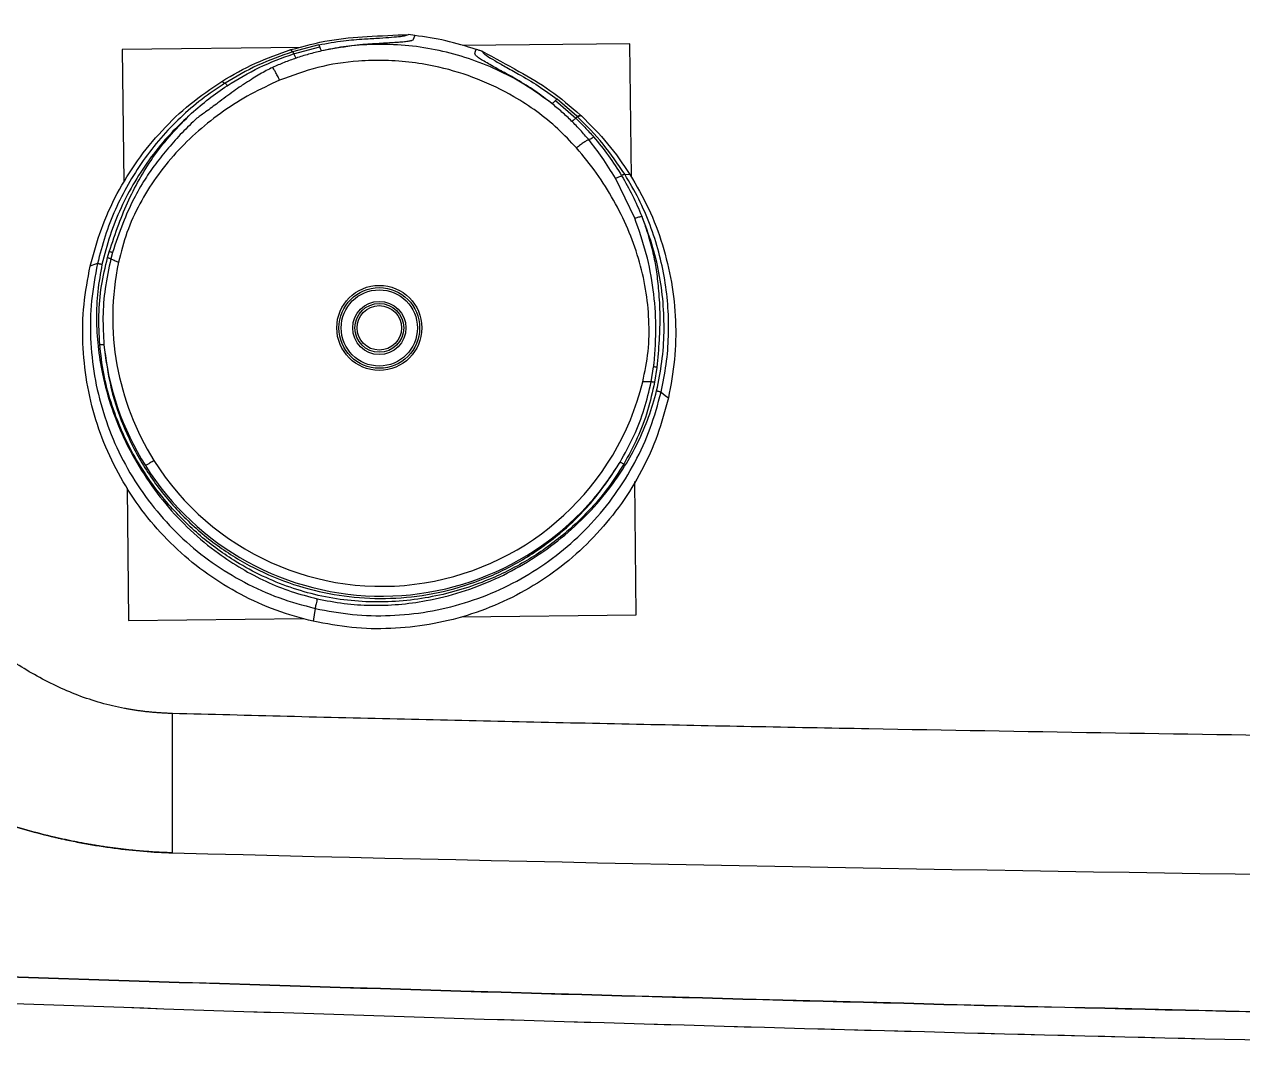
# Model space of a CAD drawing. Extents: x 398 to 508, y 623 to 782.
# Drawn here: x 423.28 to 432.88, y 644.74 to 652.91 of the extents above; entities that cross this region are included whole.
import ezdxf

# ---------------------------------------------------------------- set-up
doc = ezdxf.new("R2010")
doc.units = 0
doc.header["$MEASUREMENT"] = 0
doc.layers.add('GEOMETRY', color=2, linetype='Continuous', lineweight=25)

msp = doc.modelspace()

# ---------------------------------------------------------------- linework, layer by layer
at = {"layer": 'GEOMETRY'}
for p, q in [((426.2829, 652.8248), (426.306, 652.8341)), ((426.356, 652.8259), (426.306, 652.8341)), ((428.0521, 652.7609), (426.7321, 652.7464)), ((428.0637, 651.7096), (428.0521, 652.7609)), ((425.4562, 652.7323), (424.0523, 652.7169)), ((424.0523, 652.7169), (424.0639, 651.6723)), ((425.3942, 652.6974), (425.3811, 652.7144)), ((425.3811, 652.7144), (425.3811, 652.7144)), ((425.6005, 652.7517), (425.3942, 652.6974)), ((425.4022, 652.6819), (425.6074, 652.7374)), ((424.8358, 652.4644), (424.8358, 652.4643)), ((424.8358, 652.4643), (424.8613, 652.4511)), ((427.4645, 652.3137), (427.625, 652.1748)), ((427.6327, 652.1915), (427.4776, 652.3235)), ((427.6327, 652.1915), (427.6627, 652.1988)), ((427.6696, 652.1923), (427.6394, 652.1852)), ((427.6627, 652.1987), (427.6627, 652.1988)), ((427.6696, 652.1923), (427.6696, 652.1923)), ((428.0892, 651.388), (427.9373, 651.7013)), ((428.0114, 651.7328), (428.052, 651.731)), ((428.052, 651.731), (428.0521, 651.731)), ((423.9364, 651.0768), (423.95, 651.1231)), ((423.9753, 651.1158), (423.9619, 651.0682)), ((423.7997, 651.0098), (423.7996, 651.0098)), ((428.2186, 650.0977), (428.2382, 650.2166)), ((428.2626, 650.2125), (428.2452, 650.0944)), ((428.3544, 649.9713), (428.3545, 649.9712)), ((428.1017, 648.2639), (428.0901, 649.3137)), ((424.0904, 649.262), (424.1019, 648.2199)), ((425.5715, 648.3135), (425.557, 648.2125)), ((426.727, 648.2488), (428.1017, 648.2639)), ((424.1019, 648.2199), (425.481, 648.2351)), ((425.557, 648.2125), (425.557, 648.2124)), ((424.4471, 646.3893), (424.4471, 647.4864))]:
    msp.add_line(p, q, dxfattribs=at)
at = {"layer": 'GEOMETRY', "flags": 128}
for points in [[(426.356, 652.8259), (426.3497, 652.8082), (426.3448, 652.7943)], [(426.8309, 652.6835), (426.8356, 652.7015), (426.8393, 652.7157)], [(423.8568, 651.0302), (423.8248, 651.0188), (423.7997, 651.0098)], [(428.2972, 650.0177), (428.3292, 649.9917), (428.3544, 649.9713)]]:
    msp.add_lwpolyline(points, dxfattribs=at)
at = {"layer": 'GEOMETRY'}
for centre, radius in [((426.077, 650.5232), 0.3349), ((426.0769, 650.5231), 0.3176), ((426.0769, 650.5227), 0.3003), ((426.077, 650.5227), 0.2096), ((426.077, 650.523), 0.1923), ((426.0771, 650.5232), 0.175)]:
    msp.add_circle(centre, radius, dxfattribs=at)
for centre, radius, start, end in [((426.0934, 650.6054), 2.1164, 168.13843, 212.16591), ((426.0935, 650.6081), 2.1967, 185.6398, 212.16484), ((426.0957, 650.607), 2.1191, 212.16949, 346.11925), ((426.0957, 650.6099), 2.1996, 212.17456, 328.63368)]:
    msp.add_arc(centre, radius, start, end, dxfattribs=at)
for points, knots in [([(420.728, 651.5896), (420.7514, 651.6085), (420.7964, 651.6448), (420.8616, 651.6974), (420.9217, 651.7458), (420.9765, 651.79), (421.0261, 651.8299), (421.0705, 651.8656), (421.1094, 651.8969), (421.1695, 651.9456), (421.2512, 652.0127), (421.3542, 652.0996), (421.4534, 652.1853), (421.6606, 652.3688), (421.9423, 652.6343), (422.3023, 653.0041), (422.6225, 653.3605), (422.9309, 653.7301), (423.2166, 654.0949), (423.4384, 654.3938), (423.6198, 654.6451), (423.7606, 654.8432), (423.9028, 655.0454), (424.039, 655.2394), (424.1657, 655.4195), (424.3029, 655.6127), (424.4385, 655.8003), (424.6323, 656.062), (424.8831, 656.3857), (425.1341, 656.6841), (425.3098, 656.8802), (425.3868, 656.9639), (425.4492, 657.0303), (425.493, 657.0763), (425.5317, 657.1169), (425.564, 657.1508), (425.6113, 657.2009), (425.673, 657.2676), (425.7481, 657.3514), (425.8193, 657.433), (425.887, 657.5125), (425.9301, 657.5648), (425.9514, 657.5905)], [0, 0, 0, 0, 0.010634, 0.020461, 0.02948, 0.037691, 0.045095, 0.051691, 0.05748, 0.062462, 0.078576, 0.094368, 0.109838, 0.124985, 0.192979, 0.250054, 0.316531, 0.375155, 0.437196, 0.500246, 0.524914, 0.562771, 0.598995, 0.625268, 0.658794, 0.687726, 0.719945, 0.750117, 0.814322, 0.874667, 0.890481, 0.905722, 0.913477, 0.921229, 0.926982, 0.932214, 0.936926, 0.950185, 0.963122, 0.975736, 0.988028, 1, 1, 1, 1]), ([(425.3975, 657.3809), (425.3865, 657.3674), (425.3647, 657.3405), (425.3319, 657.3006), (425.2992, 657.2613), (425.2666, 657.2226), (425.2342, 657.1846), (425.202, 657.1472), (425.1699, 657.1104), (425.1379, 657.0743), (425.1061, 657.0388), (425.0752, 657.0048), (425.0451, 656.9721), (425.0158, 656.9404), (424.9874, 656.91), (424.9591, 656.8795), (424.9301, 656.8475), (424.8813, 656.7935), (424.8143, 656.7174), (424.7254, 656.6129), (424.6307, 656.4973), (424.5305, 656.37), (424.419, 656.2231), (424.2952, 656.0528), (424.1665, 655.8682), (424.0385, 655.6779), (423.9239, 655.5031), (423.8022, 655.3138), (423.6455, 655.0675), (423.481, 654.8078), (423.3237, 654.5636), (423.161, 654.3147), (422.9575, 654.0141), (422.6943, 653.6477), (422.4186, 653.2914), (422.1141, 652.9301), (421.7885, 652.5786), (421.5257, 652.3226), (421.352, 652.1645), (421.2629, 652.0851), (421.1579, 651.9943), (421.0572, 651.9103), (420.9658, 651.8357), (420.877, 651.7636), (420.7593, 651.6682), (420.6711, 651.5973), (420.6222, 651.5579)], [0, 0, 0, 0, 0.006668, 0.013229, 0.019684, 0.026032, 0.032274, 0.03841, 0.044439, 0.050363, 0.056181, 0.061894, 0.067087, 0.072282, 0.077478, 0.08204, 0.087277, 0.093187, 0.108653, 0.124717, 0.144738, 0.16572, 0.187664, 0.2176, 0.250462, 0.279902, 0.313148, 0.338622, 0.375733, 0.438239, 0.471078, 0.50069, 0.565795, 0.625506, 0.689568, 0.750294, 0.8141, 0.875094, 0.887629, 0.900055, 0.918422, 0.937502, 0.946562, 0.95999, 0.977797, 1, 1, 1, 1]), ([(425.3811, 652.7144), (425.482, 652.742), (425.6788, 652.7957), (425.9908, 652.82), (426.1979, 652.8292), (426.306, 652.8341)], [0, 0, 0, 0, 0.33474, 0.652662, 1, 1, 1, 1]), ([(425.6005, 652.7517), (425.6654, 652.7641), (425.784, 652.7868), (425.9047, 652.7952), (425.9594, 652.799)], [0, 0, 0, 0, 0.546797, 1, 1, 1, 1]), ([(427.4363, 652.29), (427.3721, 652.3374), (427.2431, 652.4325), (427.0313, 652.547), (426.8092, 652.639), (426.5777, 652.7055), (426.3402, 652.7462), (426.0996, 652.7599), (425.8585, 652.7487), (425.7007, 652.7189), (425.6214, 652.704)], [0, 0, 0, 0, 0.124395, 0.249739, 0.374558, 0.498931, 0.624604, 0.749705, 0.87435, 1, 1, 1, 1]), ([(425.9686, 652.7559), (425.9101, 652.7508), (425.7932, 652.7407), (425.6787, 652.7162), (425.6214, 652.704)], [0, 0, 0, 0, 0.49999, 1, 1, 1, 1]), ([(425.9594, 652.799), (426.0001, 652.8013), (426.0813, 652.8058), (426.1811, 652.813), (426.2532, 652.8196), (426.2726, 652.823), (426.2829, 652.8248)], [0, 0, 0, 0, 0.23343, 0.465597, 0.716549, 1, 1, 1, 1]), ([(426.3448, 652.7943), (426.3423, 652.7915), (426.3373, 652.786), (426.3122, 652.78), (426.2762, 652.7751), (426.2295, 652.7713), (426.1739, 652.7679), (426.1108, 652.7644), (426.042, 652.7606), (425.9927, 652.7574), (425.9686, 652.7559)], [0, 0, 0, 0, 0.1315282, 0.2666825, 0.3955883, 0.5256142, 0.6499855, 0.7700668, 0.8878742, 1, 1, 1, 1]), ([(426.8393, 652.7157), (426.7602, 652.7407), (426.6021, 652.7906), (426.438, 652.8142), (426.356, 652.8259)], [0, 0, 0, 0, 0.499914, 1, 1, 1, 1]), ([(424.8358, 652.4644), (424.9227, 652.5148), (425.0964, 652.6158), (425.2862, 652.6815), (425.3811, 652.7144)], [0, 0, 0, 0, 0.5002218, 1, 1, 1, 1]), ([(425.3943, 652.6971), (425.3015, 652.6647), (425.1158, 652.5999), (424.9462, 652.5005), (424.8614, 652.4508)], [0, 0, 0, 0, 0.500001, 1, 1, 1, 1]), ([(424.8785, 652.4307), (424.9616, 652.4811), (425.1279, 652.5819), (425.3107, 652.6485), (425.4022, 652.6818)], [0, 0, 0, 0, 0.499551, 1, 1, 1, 1]), ([(425.3943, 652.6971), (425.3946, 652.6972), (425.3952, 652.6972), (425.397, 652.6942), (425.3994, 652.6892), (425.4012, 652.6843), (425.4022, 652.6818)], [0, 0, 0, 0, 0.250001, 0.500001, 0.750001, 1, 1, 1, 1]), ([(425.4022, 652.6819), (425.4041, 652.6775), (425.4081, 652.6685), (425.4152, 652.6544), (425.4186, 652.6502), (425.421, 652.6474)], [0, 0, 0, 0, 0.234141, 0.48345, 1, 1, 1, 1]), ([(425.6214, 652.704), (425.5876, 652.6958), (425.52, 652.6795), (425.454, 652.658), (425.421, 652.6473)], [0, 0, 0, 0, 0.501203, 1, 1, 1, 1]), ([(425.6074, 652.7374), (425.6067, 652.7396), (425.6052, 652.744), (425.6033, 652.7484), (425.6016, 652.7512), (425.6009, 652.7515), (425.6005, 652.7517)], [0, 0, 0, 0, 0.241001, 0.4947, 0.751374, 1, 1, 1, 1]), ([(425.6074, 652.7375), (425.609, 652.7327), (425.612, 652.7231), (425.6172, 652.7098), (425.6197, 652.7063), (425.6214, 652.704)], [0, 0, 0, 0, 0.248892, 0.498806, 1, 1, 1, 1]), ([(427.1616, 652.4786), (427.134, 652.4941), (427.0949, 652.5162), (427.047, 652.542), (427.0099, 652.562), (426.9688, 652.5852), (426.9235, 652.6111), (426.8807, 652.636), (426.8503, 652.6564), (426.8322, 652.6727), (426.8314, 652.6798), (426.8309, 652.6835)], [0, 0, 0, 0, 0.141489, 0.201114, 0.254448, 0.347989, 0.471144, 0.601268, 0.730197, 0.86188, 1, 1, 1, 1]), ([(426.8878, 652.7014), (426.8797, 652.7038), (426.8644, 652.7085), (426.8482, 652.7129), (426.8401, 652.7155), (426.8393, 652.7157)], [0, 0, 0, 0, 0.49998, 0.947363, 1, 1, 1, 1]), ([(426.8878, 652.7014), (426.8878, 652.7013), (426.888, 652.701), (426.8893, 652.6985), (426.8913, 652.6939), (426.8969, 652.6876), (426.8999, 652.6842)], [0, 0, 0, 0, 0.008102, 0.071791, 0.491752, 1, 1, 1, 1]), ([(426.8878, 652.7014), (426.9846, 652.6493), (427.1653, 652.552), (427.4334, 652.3967), (427.5842, 652.2665), (427.6627, 652.1988)], [0, 0, 0, 0, 0.3561385, 0.6649716, 1, 1, 1, 1]), ([(426.8999, 652.6842), (426.9072, 652.6785), (426.9209, 652.6679), (426.9807, 652.6313), (427.0667, 652.5816), (427.1384, 652.542), (427.1746, 652.522)], [0, 0, 0, 0, 0.27835, 0.527728, 0.761733, 1, 1, 1, 1]), ([(425.2354, 652.5738), (425.2191, 652.5658), (425.1852, 652.5493), (425.1349, 652.5207), (425.0813, 652.4875), (425.0328, 652.4555), (424.9802, 652.4234), (424.9082, 652.3712), (424.8152, 652.3026), (424.7186, 652.2304), (424.6631, 652.191), (424.6402, 652.1747)], [0, 0, 0, 0, 0.075991, 0.157515, 0.244889, 0.344785, 0.403324, 0.500883, 0.717171, 0.883163, 1, 1, 1, 1]), ([(425.2916, 652.4737), (425.286, 652.4858), (425.2747, 652.51), (425.2584, 652.5399), (425.2444, 652.5626), (425.2385, 652.57), (425.2354, 652.5738)], [0, 0, 0, 0, 0.24068, 0.481036, 0.73337, 1, 1, 1, 1]), ([(425.421, 652.6473), (425.3896, 652.6362), (425.3268, 652.6139), (425.2659, 652.587), (425.2355, 652.5736)], [0, 0, 0, 0, 0.500314, 1, 1, 1, 1]), ([(427.6312, 651.9402), (427.583, 651.9918), (427.4863, 652.0952), (427.3197, 652.2297), (427.1112, 652.3658), (426.8539, 652.49), (426.5814, 652.5733), (426.3363, 652.6169), (426.1238, 652.6329), (425.8749, 652.6258), (425.5918, 652.5848), (425.3912, 652.5105), (425.2916, 652.4737)], [0, 0, 0, 0, 0.082859, 0.166039, 0.250532, 0.374758, 0.499932, 0.583672, 0.666577, 0.749496, 0.875657, 1, 1, 1, 1]), ([(425.2916, 652.4737), (425.2149, 652.4384), (425.062, 652.3679), (424.8481, 652.2327), (424.6501, 652.0786), (424.4714, 651.9035), (424.3155, 651.7115), (424.1856, 651.5013), (424.0827, 651.278), (424.0422, 651.1191), (424.0222, 651.0404)], [0, 0, 0, 0, 0.127216, 0.253905, 0.380743, 0.50531, 0.630675, 0.752995, 0.877582, 1, 1, 1, 1]), ([(427.4363, 652.29), (427.3924, 652.3241), (427.3047, 652.3922), (427.2093, 652.4498), (427.1616, 652.4786)], [0, 0, 0, 0, 0.500013, 1, 1, 1, 1]), ([(427.1746, 652.522), (427.2266, 652.4922), (427.3317, 652.432), (427.4286, 652.3599), (427.4776, 652.3234)], [0, 0, 0, 0, 0.494926, 1, 1, 1, 1]), ([(423.7996, 651.0098), (423.8261, 651.1079), (423.8794, 651.3045), (424.0067, 651.5828), (424.1669, 651.8434), (424.3607, 652.0798), (424.5823, 652.2923), (424.7513, 652.407), (424.8358, 652.4644)], [0, 0, 0, 0, 0.16624, 0.333295, 0.499368, 0.666036, 0.832914, 1, 1, 1, 1]), ([(424.8613, 652.4511), (424.7993, 652.4095), (424.6757, 652.3267), (424.5071, 652.1802), (424.3524, 652.0191), (424.2146, 651.8431), (424.0947, 651.6547), (423.9943, 651.4554), (423.9124, 651.2471), (423.8753, 651.1024), (423.8568, 651.0302)], [0, 0, 0, 0, 0.125339, 0.249814, 0.374603, 0.500291, 0.624981, 0.749439, 0.874812, 1, 1, 1, 1]), ([(424.5978, 652.213), (424.6422, 652.2519), (424.7315, 652.33), (424.8294, 652.397), (424.8786, 652.4306)], [0, 0, 0, 0, 0.497864, 1, 1, 1, 1]), ([(424.8614, 652.4508), (424.8619, 652.4509), (424.8628, 652.4511), (424.8667, 652.447), (424.872, 652.4403), (424.8764, 652.4339), (424.8785, 652.4307)], [0, 0, 0, 0, 0.250001, 0.500001, 0.750001, 1, 1, 1, 1]), ([(427.4645, 652.3138), (427.461, 652.3101), (427.4539, 652.3028), (427.4431, 652.2932), (427.439, 652.2913), (427.4363, 652.29)], [0, 0, 0, 0, 0.248878, 0.498696, 1, 1, 1, 1]), ([(427.592, 652.152), (427.5669, 652.1761), (427.5168, 652.2241), (427.4631, 652.268), (427.4363, 652.29)], [0, 0, 0, 0, 0.500928, 1, 1, 1, 1]), ([(427.4776, 652.3235), (427.4772, 652.3235), (427.4762, 652.3236), (427.4734, 652.3219), (427.4696, 652.3187), (427.4662, 652.3154), (427.4645, 652.3137)], [0, 0, 0, 0, 0.248342, 0.505042, 0.758899, 1, 1, 1, 1]), ([(424.5978, 652.213), (424.5409, 652.1599), (424.4266, 652.0532), (424.2777, 651.8716), (424.1472, 651.6768), (424.0387, 651.469), (423.9507, 651.2512), (423.9117, 651.0994), (423.8922, 651.0235)], [0, 0, 0, 0, 0.166103, 0.33355, 0.500146, 0.666049, 0.833081, 1, 1, 1, 1]), ([(423.95, 651.1231), (423.9738, 651.1955), (424.0195, 651.3342), (424.1013, 651.5314), (424.1952, 651.7147), (424.3073, 651.8882), (424.4408, 652.0566), (424.5443, 652.1596), (424.5978, 652.213)], [0, 0, 0, 0, 0.178088, 0.340998, 0.498521, 0.658778, 0.823251, 1, 1, 1, 1]), ([(427.6392, 652.185), (427.6389, 652.1852), (427.6383, 652.1855), (427.6352, 652.1836), (427.6308, 652.1802), (427.6269, 652.1766), (427.625, 652.1747)], [0, 0, 0, 0, 0.250001, 0.500001, 0.750001, 1, 1, 1, 1]), ([(427.6394, 652.1852), (427.6382, 652.1864), (427.6359, 652.1885), (427.6337, 652.1906), (427.6327, 652.1915)], [0, 0, 0, 0, 0.560075, 1, 1, 1, 1]), ([(428.0112, 651.7326), (427.9566, 651.8141), (427.8474, 651.9769), (427.7086, 652.1156), (427.6392, 652.185)], [0, 0, 0, 0, 0.4999995, 1, 1, 1, 1]), ([(427.6627, 652.1988), (427.664, 652.1976), (427.6663, 652.1954), (427.6686, 652.1933), (427.6696, 652.1923)], [0, 0, 0, 0, 0.5578687, 1, 1, 1, 1]), ([(427.6696, 652.1923), (427.7408, 652.1216), (427.8832, 651.9801), (427.9958, 651.814), (428.0521, 651.731)], [0, 0, 0, 0, 0.5002113, 1, 1, 1, 1]), ([(424.6402, 652.1747), (424.6008, 652.1369), (424.5225, 652.0619), (424.4143, 651.9414), (424.3169, 651.8195), (424.2238, 651.6864), (424.1351, 651.531), (424.0489, 651.3368), (424.0011, 651.193), (423.9754, 651.1158)], [0, 0, 0, 0, 0.12931, 0.256382, 0.382891, 0.498377, 0.640885, 0.807171, 1, 1, 1, 1]), ([(427.7267, 652.0055), (427.7051, 652.0308), (427.6621, 652.0813), (427.6153, 652.1285), (427.592, 652.152)], [0, 0, 0, 0, 0.500282, 1, 1, 1, 1]), ([(427.5921, 652.1521), (427.5956, 652.1536), (427.6009, 652.1558), (427.6137, 652.1653), (427.6213, 652.1717), (427.625, 652.1748)], [0, 0, 0, 0, 0.516257, 0.765863, 1, 1, 1, 1]), ([(427.625, 652.1747), (427.6491, 652.151), (427.6975, 652.1036), (427.7425, 652.0529), (427.7649, 652.0276)], [0, 0, 0, 0, 0.500133, 1, 1, 1, 1]), ([(427.7268, 652.0056), (427.7222, 652.0037), (427.7133, 651.9998), (427.6906, 651.9857), (427.6626, 651.9659), (427.6417, 651.9488), (427.6312, 651.9402)], [0, 0, 0, 0, 0.262642, 0.513999, 0.755755, 1, 1, 1, 1]), ([(427.7268, 652.0056), (427.7313, 652.0074), (427.7379, 652.0101), (427.7525, 652.0191), (427.7609, 652.0249), (427.765, 652.0277)], [0, 0, 0, 0, 0.517792, 0.766252, 1, 1, 1, 1]), ([(427.9373, 651.7013), (427.9034, 651.7571), (427.8392, 651.8627), (427.7628, 651.9598), (427.7268, 652.0056)], [0, 0, 0, 0, 0.527731, 1, 1, 1, 1]), ([(427.7649, 652.0276), (427.8051, 651.979), (427.8855, 651.8819), (427.9527, 651.7753), (427.9863, 651.722)], [0, 0, 0, 0, 0.5003244, 1, 1, 1, 1]), ([(428.1529, 650.0986), (428.169, 650.1782), (428.2015, 650.3387), (428.2057, 650.5845), (428.1799, 650.8302), (428.1228, 651.0707), (428.0378, 651.3059), (427.9262, 651.5307), (427.7923, 651.7453), (427.685, 651.8751), (427.6312, 651.9402)], [0, 0, 0, 0, 0.122361, 0.24691, 0.369203, 0.494565, 0.619133, 0.745996, 0.872726, 1, 1, 1, 1]), ([(427.9373, 651.7013), (427.9403, 651.7022), (427.9462, 651.704), (427.9581, 651.7087), (427.9714, 651.7146), (427.9814, 651.7195), (427.9863, 651.7219)], [0, 0, 0, 0, 0.264516, 0.518996, 0.763643, 1, 1, 1, 1]), ([(428.0112, 651.7326), (428.0108, 651.7329), (428.0099, 651.7335), (428.0044, 651.7316), (427.9965, 651.7278), (427.9897, 651.724), (427.9863, 651.722)], [0, 0, 0, 0, 0.250001, 0.500001, 0.750001, 1, 1, 1, 1]), ([(427.9863, 651.7219), (428.0159, 651.6704), (428.0749, 651.5676), (428.1213, 651.4585), (428.1445, 651.404)], [0, 0, 0, 0, 0.500955, 1, 1, 1, 1]), ([(428.2972, 650.0177), (428.3119, 650.0903), (428.3415, 650.2357), (428.3584, 650.4585), (428.3549, 650.6817), (428.3291, 650.9032), (428.282, 651.121), (428.2131, 651.3335), (428.1248, 651.5396), (428.0492, 651.6684), (428.0114, 651.7328)], [0, 0, 0, 0, 0.124277, 0.249036, 0.374543, 0.499028, 0.623467, 0.748959, 0.874411, 1, 1, 1, 1]), ([(428.0521, 651.731), (428.1029, 651.6431), (428.205, 651.4668), (428.3128, 651.1804), (428.3851, 650.8834), (428.4162, 650.5793), (428.4109, 650.2724), (428.3733, 650.0716), (428.3545, 649.9712)], [0, 0, 0, 0, 0.166079, 0.333314, 0.499217, 0.665784, 0.832834, 1, 1, 1, 1]), ([(428.0892, 651.388), (428.093, 651.3888), (428.1004, 651.3905), (428.1142, 651.3943), (428.1291, 651.3988), (428.1394, 651.4023), (428.1445, 651.404)], [0, 0, 0, 0, 0.260141, 0.515313, 0.762316, 1, 1, 1, 1]), ([(428.2417, 650.242), (428.2492, 650.341), (428.264, 650.5351), (428.2387, 650.8257), (428.187, 651.1115), (428.122, 651.2952), (428.0892, 651.388)], [0, 0, 0, 0, 0.254968, 0.499993, 0.74746, 1, 1, 1, 1]), ([(428.1445, 651.404), (428.1632, 651.351), (428.199, 651.2498), (428.2373, 651.1028), (428.2622, 650.9596), (428.2798, 650.8018), (428.2888, 650.6226), (428.2837, 650.4209), (428.2699, 650.2843), (428.2627, 650.2125)], [0, 0, 0, 0, 0.1397135, 0.266317, 0.3765444, 0.5001343, 0.6600566, 0.8211475, 1, 1, 1, 1]), ([(428.2618, 650.0272), (428.2773, 650.1035), (428.3082, 650.2564), (428.3238, 650.4906), (428.3166, 650.7249), (428.2841, 650.9569), (428.2292, 651.185), (428.1728, 651.3308), (428.1445, 651.404)], [0, 0, 0, 0, 0.165846, 0.332486, 0.499827, 0.665843, 0.832276, 1, 1, 1, 1]), ([(423.9753, 651.1158), (423.9738, 651.1163), (423.9707, 651.1174), (423.9646, 651.1193), (423.9576, 651.1212), (423.9525, 651.1225), (423.95, 651.1231)], [0, 0, 0, 0, 0.249974, 0.499965, 0.749974, 1, 1, 1, 1]), ([(423.8569, 651.0301), (423.8388, 650.9329), (423.8026, 650.7385), (423.7969, 650.4407), (423.8274, 650.1449), (423.8972, 649.8554), (424.0037, 649.5773), (424.1458, 649.3154), (424.321, 649.0745), (424.526, 648.8582), (424.7574, 648.6701), (425.0119, 648.5148), (425.2838, 648.3909), (425.4756, 648.3393), (425.5715, 648.3135)], [0, 0, 0, 0, 0.083349, 0.166696, 0.250075, 0.333454, 0.416817, 0.500157, 0.583461, 0.666744, 0.750027, 0.833358, 0.916707, 1, 1, 1, 1]), ([(423.8568, 651.0302), (423.8575, 651.0303), (423.8589, 651.0305), (423.8658, 651.0296), (423.8733, 651.0281), (423.8795, 651.0268), (423.8859, 651.0253), (423.8901, 651.0241), (423.8922, 651.0235)], [0, 0, 0, 0, 0.262064, 0.530842, 0.659514, 0.780883, 0.894278, 1, 1, 1, 1]), ([(423.8743, 650.3921), (423.8706, 650.4693), (423.863, 650.6233), (423.8832, 650.8537), (423.9187, 651.0026), (423.9364, 651.0768)], [0, 0, 0, 0, 0.335407, 0.668679, 1, 1, 1, 1]), ([(423.9621, 651.0682), (423.9453, 650.9904), (423.9124, 650.8385), (423.8955, 650.6112), (423.9035, 650.4639), (423.9074, 650.3922)], [0, 0, 0, 0, 0.350324, 0.683903, 1, 1, 1, 1]), ([(423.9364, 651.0768), (423.939, 651.0761), (423.9442, 651.0746), (423.9513, 651.0723), (423.9575, 651.0701), (423.9604, 651.0688), (423.9619, 651.0682)], [0, 0, 0, 0, 0.250011, 0.500015, 0.750011, 1, 1, 1, 1]), ([(423.9621, 651.0682), (423.966, 651.0662), (423.9736, 651.0624), (423.9884, 651.0554), (424.0047, 651.048), (424.0164, 651.043), (424.0222, 651.0404)], [0, 0, 0, 0, 0.267137, 0.516621, 0.757683, 1, 1, 1, 1]), ([(425.557, 648.2124), (425.4587, 648.2388), (425.2615, 648.2919), (424.9824, 648.419), (424.721, 648.5788), (424.4837, 648.7722), (424.2729, 648.9944), (424.0933, 649.2429), (423.9474, 649.5117), (423.838, 649.7978), (423.7673, 650.0957), (423.7359, 650.4007), (423.7425, 650.7083), (423.7805, 650.9092), (423.7996, 651.0098)], [0, 0, 0, 0, 0.083057, 0.166813, 0.249753, 0.333021, 0.416457, 0.499567, 0.583177, 0.665985, 0.749435, 0.83286, 0.916398, 1, 1, 1, 1]), ([(423.8922, 651.0235), (423.8797, 650.9527), (423.8546, 650.8112), (423.8454, 650.5949), (423.8574, 650.3772), (423.8956, 650.1389), (423.9655, 649.8839), (424.0757, 649.6185), (424.2184, 649.3675), (424.389, 649.1348), (424.5857, 648.9258), (424.7892, 648.7575), (424.9899, 648.6249), (425.182, 648.5246), (425.3812, 648.4437), (425.5193, 648.4079), (425.5883, 648.39)], [0, 0, 0, 0, 0.06273, 0.125276, 0.188318, 0.25252, 0.335194, 0.417901, 0.501907, 0.585605, 0.668064, 0.750534, 0.814124, 0.876463, 0.938199, 1, 1, 1, 1]), ([(424.4471, 647.4864), (424.4362, 647.4867), (424.4146, 647.4874), (424.3822, 647.4889), (424.35, 647.4908), (424.318, 647.4931), (424.2862, 647.4958), (424.2546, 647.4989), (424.2232, 647.5024), (424.192, 647.5063), (424.1609, 647.5107), (424.1301, 647.5154), (424.0994, 647.5206), (424.0169, 647.5357), (423.8832, 647.5673), (423.7034, 647.6269), (423.5282, 647.702), (423.3611, 647.7893), (423.1978, 647.8892), (423.0438, 647.9961), (422.8912, 648.113), (422.7476, 648.2316), (422.602, 648.3587), (422.468, 648.4801), (422.3255, 648.6125), (422.1778, 648.7514), (422.0324, 648.8884), (421.8909, 649.0207), (421.7601, 649.1408), (421.6168, 649.2692), (421.4755, 649.3913), (421.2753, 649.5571), (421.0245, 649.748), (420.7566, 649.9232), (420.5375, 650.0451), (420.3644, 650.1296), (420.1912, 650.2023), (420.0544, 650.2502), (419.9553, 650.2803), (419.894, 650.2975), (419.8326, 650.3133), (419.7708, 650.3277), (419.7089, 650.3407), (419.6467, 650.3523), (419.5842, 650.3625), (419.5215, 650.3714), (419.4586, 650.3789), (419.3955, 650.3849), (419.3321, 650.3897), (419.2897, 650.3917), (419.2685, 650.3927)], [0, 0, 0, 0, 0.00535, 0.010671, 0.015964, 0.02123, 0.02647, 0.031685, 0.036876, 0.042044, 0.04719, 0.052314, 0.057419, 0.062504, 0.093648, 0.125003, 0.155687, 0.187493, 0.217782, 0.249958, 0.279798, 0.312476, 0.341724, 0.375022, 0.401596, 0.437535, 0.474961, 0.500011, 0.532999, 0.562489, 0.59481, 0.624998, 0.690584, 0.750027, 0.782503, 0.814089, 0.844882, 0.874986, 0.885454, 0.895896, 0.906317, 0.916722, 0.927117, 0.937505, 0.947893, 0.958285, 0.968687, 0.979103, 0.989539, 1, 1, 1, 1]), ([(423.8743, 650.3921), (423.878, 650.3924), (423.8857, 650.3929), (423.8959, 650.3931), (423.9036, 650.3929), (423.9062, 650.3925), (423.9074, 650.3922)], [0, 0, 0, 0, 0.225101, 0.471622, 0.73532, 1, 1, 1, 1]), ([(428.0032, 649.4507), (427.9619, 649.3857), (427.8794, 649.2554), (427.7278, 649.0779), (427.5315, 648.8903), (427.28, 648.7058), (427.0038, 648.5624), (426.7488, 648.4673), (426.5235, 648.4083), (426.2926, 648.3726), (426.0588, 648.3604), (425.825, 648.3738), (425.5956, 648.4127), (425.3718, 648.4767), (425.1551, 648.5655), (424.9156, 648.6958), (424.6622, 648.8787), (424.4408, 649.0978), (424.2721, 649.3113), (424.1471, 649.5077), (424.0427, 649.7164), (423.9605, 649.9352), (423.901, 650.1616), (423.8832, 650.3153), (423.8743, 650.3921)], [0, 0, 0, 0, 0.041396, 0.08295, 0.125169, 0.187199, 0.249737, 0.291554, 0.332964, 0.374395, 0.416614, 0.45819, 0.499627, 0.541056, 0.582643, 0.624892, 0.686991, 0.749564, 0.791439, 0.832903, 0.87439, 0.916717, 0.958417, 1, 1, 1, 1]), ([(423.9074, 650.3922), (423.9228, 650.2753), (423.9533, 650.0423), (424.0698, 649.7088), (424.2333, 649.3995), (424.4433, 649.1222), (424.6923, 648.8831), (424.9734, 648.6873), (425.2789, 648.5385), (425.5967, 648.4403), (425.9221, 648.391), (426.2515, 648.3901), (426.5855, 648.4402), (426.9154, 648.5438), (427.232, 648.7017), (427.5232, 648.9132), (427.7789, 649.1675), (427.9096, 649.367), (427.9739, 649.465)], [0, 0, 0, 0, 0.064237, 0.128025, 0.191344, 0.25418, 0.316516, 0.378336, 0.439625, 0.50037, 0.558279, 0.617699, 0.678616, 0.741013, 0.804871, 0.870171, 0.936196, 1, 1, 1, 1]), ([(428.2382, 650.2166), (428.2388, 650.2208), (428.24, 650.2293), (428.2411, 650.2377), (428.2417, 650.242)], [0, 0, 0, 0, 0.4993135, 1, 1, 1, 1]), ([(428.2626, 650.2125), (428.2604, 650.2129), (428.2558, 650.2139), (428.2492, 650.215), (428.2431, 650.216), (428.2399, 650.2164), (428.2382, 650.2166)], [0, 0, 0, 0, 0.238376, 0.485596, 0.740513, 1, 1, 1, 1]), ([(427.9739, 649.465), (428.0117, 649.5337), (428.0861, 649.6689), (428.1678, 649.8818), (428.2019, 650.0266), (428.2186, 650.0977)], [0, 0, 0, 0, 0.344847, 0.678672, 1, 1, 1, 1]), ([(428.2452, 650.0944), (428.2288, 650.0199), (428.196, 649.8704), (428.114, 649.6541), (428.0402, 649.5186), (428.0032, 649.4507)], [0, 0, 0, 0, 0.331321, 0.664594, 1, 1, 1, 1]), ([(428.2186, 650.0977), (428.2115, 650.0977), (428.1998, 650.0978), (428.1761, 650.098), (428.161, 650.0984), (428.1529, 650.0986)], [0, 0, 0, 0, 0.421609, 0.692577, 1, 1, 1, 1]), ([(428.2452, 650.0944), (428.2427, 650.0948), (428.2375, 650.0957), (428.2303, 650.0967), (428.2237, 650.0974), (428.2203, 650.0976), (428.2186, 650.0977)], [0, 0, 0, 0, 0.2354672, 0.4821943, 0.7385561, 1, 1, 1, 1]), ([(428.3545, 649.9712), (428.3282, 649.8732), (428.2754, 649.6763), (428.1487, 649.3975), (427.9894, 649.1362), (427.7961, 648.8988), (427.5739, 648.6878), (427.3257, 648.5078), (427.0564, 648.3621), (426.7703, 648.2522), (426.472, 648.181), (426.1669, 648.1496), (425.859, 648.1555), (425.6577, 648.1934), (425.557, 648.2124)], [0, 0, 0, 0, 0.082902, 0.166599, 0.249448, 0.332657, 0.416316, 0.499344, 0.582716, 0.666037, 0.749285, 0.83273, 0.916279, 1, 1, 1, 1]), ([(425.5715, 648.3135), (425.6691, 648.2952), (425.8643, 648.2585), (426.1631, 648.2523), (426.4599, 648.2819), (426.7501, 648.3511), (427.0288, 648.4571), (427.2914, 648.5982), (427.5332, 648.7726), (427.7501, 648.9771), (427.9389, 649.2076), (428.095, 649.4609), (428.2192, 649.7315), (428.2711, 649.9223), (428.2971, 650.0177)], [0, 0, 0, 0, 0.083259, 0.166601, 0.249948, 0.333254, 0.416539, 0.499842, 0.583197, 0.66659, 0.749986, 0.83335, 0.916666, 1, 1, 1, 1]), ([(425.5883, 648.39), (425.6583, 648.3762), (425.7983, 648.3486), (426.0129, 648.3351), (426.2296, 648.3423), (426.4682, 648.3748), (426.7246, 648.4383), (426.9928, 648.5413), (427.2477, 648.6771), (427.4854, 648.8414), (427.7001, 649.0328), (427.874, 649.2321), (428.0121, 649.4302), (428.1175, 649.621), (428.2033, 649.8198), (428.2423, 649.958), (428.2618, 650.0272)], [0, 0, 0, 0, 0.061795, 0.123537, 0.185895, 0.249518, 0.331966, 0.414444, 0.4982, 0.582182, 0.664893, 0.747599, 0.811773, 0.874786, 0.937301, 1, 1, 1, 1]), ([(428.2618, 650.0272), (428.2639, 650.0268), (428.2683, 650.026), (428.2748, 650.0246), (428.281, 650.0231), (428.2884, 650.0212), (428.2952, 650.019), (428.2965, 650.0181), (428.2972, 650.0177)], [0, 0, 0, 0, 0.105722, 0.219118, 0.340488, 0.46916, 0.737937, 1, 1, 1, 1]), ([(424.3018, 649.4787), (424.2918, 649.4724), (424.2719, 649.4601), (424.2515, 649.448), (424.2393, 649.4413), (424.2357, 649.4395), (424.234, 649.4387)], [0, 0, 0, 0, 0.29854, 0.591531, 0.806932, 1, 1, 1, 1]), ([(427.9739, 649.465), (427.9752, 649.4647), (427.9779, 649.4639), (427.9857, 649.4603), (427.9945, 649.4557), (428.0004, 649.4523), (428.0032, 649.4507)], [0, 0, 0, 0, 0.296113, 0.589024, 0.803573, 1, 1, 1, 1]), ([(424.4471, 646.3893), (424.4333, 646.3897), (424.4056, 646.3905), (424.3642, 646.3922), (424.3226, 646.3943), (424.281, 646.3968), (424.2393, 646.3998), (424.1975, 646.4031), (424.1557, 646.4068), (424.1137, 646.411), (424.0717, 646.4156), (424.0296, 646.4206), (423.9875, 646.4259), (423.9452, 646.4317), (423.9029, 646.438), (423.8605, 646.4446), (423.818, 646.4516), (423.7755, 646.4591), (423.7328, 646.4669), (423.6901, 646.4752), (423.6474, 646.4838), (423.6045, 646.4929), (423.5616, 646.5024), (423.4607, 646.5256), (423.3004, 646.567), (423.0798, 646.6335), (422.854, 646.7108), (422.5652, 646.821), (422.2026, 646.9783), (421.8546, 647.1471), (421.5682, 647.2941), (421.3712, 647.3978), (421.1608, 647.5107), (420.9419, 647.6291), (420.725, 647.7464), (420.5145, 647.8596), (420.3198, 647.9625), (420.0335, 648.1103), (419.6863, 648.2801), (419.3245, 648.4393), (419.0366, 648.5514), (418.8113, 648.6305), (418.5914, 648.6989), (418.4197, 648.745), (418.2955, 648.7746), (418.2171, 648.792), (418.139, 648.808), (418.0611, 648.8227), (417.9835, 648.836), (417.9061, 648.848), (417.829, 648.8586), (417.7521, 648.8678), (417.6755, 648.8758), (417.5991, 648.8823), (417.523, 648.8876), (417.4724, 648.89), (417.4471, 648.8912)], [0, 0, 0, 0, 0.0055175, 0.0110473, 0.0165898, 0.0221457, 0.0277153, 0.0332994, 0.0388983, 0.0445126, 0.0501427, 0.0557893, 0.0614527, 0.0671336, 0.0728323, 0.0785494, 0.0842853, 0.0900405, 0.0958155, 0.1016108, 0.1074268, 0.113264, 0.1191228, 0.1250037, 0.1546128, 0.1852855, 0.2170676, 0.2500007, 0.3088057, 0.3749954, 0.4045572, 0.4374941, 0.463965, 0.5000008, 0.5369797, 0.5625075, 0.595546, 0.6250065, 0.6912724, 0.7500019, 0.7829547, 0.8147453, 0.8454125, 0.8749994, 0.8857681, 0.8964636, 0.9070885, 0.9176455, 0.9281375, 0.9385671, 0.9489373, 0.9592509, 0.969511, 0.9797205, 0.9898825, 1, 1, 1, 1]), ([(417.4471, 648.8912), (417.7499, 648.8784), (418.0589, 648.8333), (418.3763, 648.7551), (418.3783, 648.7547), (418.3827, 648.7536), (418.3849, 648.753), (418.3915, 648.7514), (418.396, 648.7503), (418.4092, 648.7469), (418.4181, 648.7447), (418.4448, 648.7378), (418.4626, 648.7331), (418.5162, 648.7187), (418.5522, 648.7087), (418.6607, 648.6773), (418.734, 648.6545), (418.9565, 648.581), (419.1084, 648.5248), (419.2651, 648.461), (419.2659, 648.4607), (419.2679, 648.4599), (419.2689, 648.4595), (419.2719, 648.4583), (419.2739, 648.4574), (419.2799, 648.455), (419.2839, 648.4533), (419.2959, 648.4484), (419.3039, 648.4451), (419.3282, 648.435), (419.3445, 648.4282), (419.3936, 648.4075), (419.4268, 648.3932), (419.5278, 648.3491), (419.5969, 648.318), (419.8098, 648.2195), (419.9588, 648.147), (420.1163, 648.067), (420.117, 648.0666), (420.119, 648.0656), (420.1199, 648.0651), (420.1229, 648.0637), (420.1248, 648.0627), (420.1306, 648.0597), (420.1345, 648.0577), (420.1463, 648.0517), (420.1542, 648.0477), (420.178, 648.0355), (420.1942, 648.0272), (420.2433, 648.0019), (420.277, 647.9844), (420.381, 647.9301), (420.4541, 647.8915), (420.5315, 647.8502), (420.5316, 647.8501), (420.5323, 647.8498), (420.5327, 647.8496), (420.5337, 647.849), (420.5344, 647.8487), (420.5365, 647.8475), (420.5379, 647.8468), (420.5421, 647.8445), (420.545, 647.843), (420.5538, 647.8383), (420.5598, 647.8351), (420.5786, 647.825), (420.5919, 647.8179), (420.6341, 647.7953), (420.6653, 647.7784), (420.7686, 647.7228), (420.85, 647.6788), (420.9498, 647.6248), (420.9551, 647.6219), (420.9662, 647.6159), (420.9717, 647.6129), (420.988, 647.6041), (420.9988, 647.5983), (421.0305, 647.5811), (421.051, 647.5701), (421.1105, 647.5379), (421.1475, 647.518), (421.2508, 647.4624), (421.3092, 647.4311), (421.3575, 647.4055), (421.3583, 647.405), (421.3595, 647.4044), (421.3601, 647.4041), (421.3619, 647.4031), (421.363, 647.4025), (421.3666, 647.4006), (421.369, 647.3993), (421.3761, 647.3955), (421.3809, 647.393), (421.395, 647.3855), (421.4044, 647.3805), (421.4325, 647.3657), (421.4509, 647.356), (421.5056, 647.3272), (421.5412, 647.3086), (421.6452, 647.2545), (421.7111, 647.2208), (421.7743, 647.1889), (421.7758, 647.1882), (421.7782, 647.1869), (421.7794, 647.1863), (421.7831, 647.1845), (421.7855, 647.1832), (421.7928, 647.1796), (421.7977, 647.1771), (421.8122, 647.1698), (421.8219, 647.165), (421.8509, 647.1505), (421.8701, 647.141), (421.9273, 647.1127), (421.965, 647.0943), (422.0769, 647.0404), (422.1497, 647.0061), (422.3629, 646.9086), (422.4981, 646.8504), (422.6272, 646.7988), (422.6286, 646.7982), (422.6311, 646.7972), (422.6323, 646.7967), (422.6359, 646.7953), (422.6384, 646.7943), (422.6457, 646.7914), (422.6505, 646.7895), (422.6651, 646.7837), (422.6748, 646.7799), (422.7038, 646.7686), (422.7231, 646.7611), (422.7809, 646.7391), (422.8191, 646.7249), (422.9333, 646.6836), (423.0085, 646.6579), (423.2316, 646.5862), (423.3769, 646.5457), (423.5208, 646.5119), (423.5235, 646.5112), (423.5285, 646.5101), (423.5309, 646.5095), (423.5383, 646.5078), (423.5433, 646.5066), (423.558, 646.5033), (423.5679, 646.5011), (423.5974, 646.4945), (423.6171, 646.4902), (423.676, 646.4779), (423.7152, 646.4702), (423.8324, 646.4486), (423.9101, 646.4363), (424.1423, 646.4055), (424.2954, 646.3932), (424.4471, 646.3893)], [0, 0, 0, 0, 0.125, 0.125, 0.1259766, 0.1259766, 0.1269531, 0.1269531, 0.1289063, 0.1289063, 0.1328125, 0.1328125, 0.140625, 0.140625, 0.15625, 0.15625, 0.1875, 0.1875, 0.25, 0.25, 0.2504883, 0.2504883, 0.2509766, 0.2509766, 0.2519531, 0.2519531, 0.2539063, 0.2539063, 0.2578125, 0.2578125, 0.265625, 0.265625, 0.28125, 0.28125, 0.3125, 0.3125, 0.375, 0.375, 0.3754883, 0.3754883, 0.3759766, 0.3759766, 0.3769531, 0.3769531, 0.3789063, 0.3789063, 0.3828125, 0.3828125, 0.390625, 0.390625, 0.40625, 0.40625, 0.4375, 0.4375, 0.4377441, 0.4377441, 0.4379883, 0.4379883, 0.4384766, 0.4384766, 0.4394531, 0.4394531, 0.4414063, 0.4414063, 0.4453125, 0.4453125, 0.453125, 0.453125, 0.46875, 0.46875, 0.5, 0.5, 0.5019531, 0.5019531, 0.5039063, 0.5039063, 0.5078125, 0.5078125, 0.515625, 0.515625, 0.53125, 0.53125, 0.5625, 0.5625, 0.5627441, 0.5627441, 0.5629883, 0.5629883, 0.5634766, 0.5634766, 0.5644531, 0.5644531, 0.5664063, 0.5664063, 0.5703125, 0.5703125, 0.578125, 0.578125, 0.59375, 0.59375, 0.625, 0.625, 0.6254883, 0.6254883, 0.6259766, 0.6259766, 0.6269531, 0.6269531, 0.6289063, 0.6289063, 0.6328125, 0.6328125, 0.640625, 0.640625, 0.65625, 0.65625, 0.6875, 0.6875, 0.75, 0.75, 0.7504883, 0.7504883, 0.7509766, 0.7509766, 0.7519531, 0.7519531, 0.7539063, 0.7539063, 0.7578125, 0.7578125, 0.765625, 0.765625, 0.78125, 0.78125, 0.8125, 0.8125, 0.875, 0.875, 0.8759766, 0.8759766, 0.8769531, 0.8769531, 0.8789063, 0.8789063, 0.8828125, 0.8828125, 0.890625, 0.890625, 0.90625, 0.90625, 0.9375, 0.9375, 1, 1, 1, 1]), ([(425.5883, 648.39), (425.5868, 648.3835), (425.5837, 648.3698), (425.5792, 648.3497), (425.5752, 648.3315), (425.5723, 648.3179), (425.5718, 648.315), (425.5715, 648.3135)], [0, 0, 0, 0, 0.1599691, 0.3374896, 0.5315042, 0.7701132, 1, 1, 1, 1]), ([(439.077, 647.2336), (438.7542, 647.2375), (438.1445, 647.2448), (436.9253, 647.2599), (435.4192, 647.2792), (433.5904, 647.3047), (431.7616, 647.3328), (430.2336, 647.3591), (429.0145, 647.382), (428.0967, 647.4004), (427.1864, 647.4198), (426.269, 647.4407), (425.3582, 647.4626), (424.7488, 647.4785), (424.4471, 647.4864)], [0, 0, 0, 0, 0.0662, 0.125, 0.25, 0.375, 0.5, 0.625, 0.688316, 0.75, 0.813206, 0.875, 0.938123, 1, 1, 1, 1]), ([(402.9543, 646.3392), (406.3327, 646.1433), (409.7119, 645.9682), (416.4716, 645.659), (419.8522, 645.5249), (426.6147, 645.2968), (429.9967, 645.2028), (435.0707, 645.0911), (436.7622, 645.0587), (440.1455, 645.0036), (441.8374, 644.9809), (443.5293, 644.963)], [0, 0, 0, 0, 0.25, 0.25, 0.5, 0.5, 0.75, 0.75, 0.875, 0.875, 1, 1, 1, 1]), ([(443.5293, 644.963), (436.7614, 645.0347), (429.996, 645.1828), (416.4709, 645.639), (409.7112, 645.9474), (402.9543, 646.3392)], [0.223767, 0.223767, 0.223767, 0.223767, 0.738322, 0.738322, 1.252877, 1.252877, 1.252877, 1.252877]), ([(402.9444, 646.1679), (406.3052, 645.9659), (409.6667, 645.7847), (416.3912, 645.4638), (419.7542, 645.3242), (426.4818, 645.0865), (429.8463, 644.9883), (434.8943, 644.8714), (436.5771, 644.8375), (439.9431, 644.7797), (441.6263, 644.7558), (443.3096, 644.7368)], [0, 0, 0, 0, 0.25, 0.25, 0.5, 0.5, 0.75, 0.75, 0.875, 0.875, 1, 1, 1, 1]), ([(402.9444, 646.1679), (409.6659, 645.764), (416.3905, 645.4431), (429.8456, 644.9676), (436.5762, 644.8127), (443.3096, 644.7368)], [0, 0, 0, 0, 0.512961, 0.512961, 1.025923, 1.025923, 1.025923, 1.025923])]:
    msp.add_open_spline(points, degree=3, knots=knots, dxfattribs=at)
msp.add_open_spline([(424.4471, 646.3893), (430.4007, 646.2342), (436.3573, 646.1736), (442.3135, 646.1036)], degree=3, dxfattribs=at)
msp.add_open_spline([(424.4471, 646.3893), (430.4007, 646.2342), (436.3573, 646.1736), (442.3135, 646.1036)], degree=3, dxfattribs=at)

doc.saveas('drawing.dxf')
